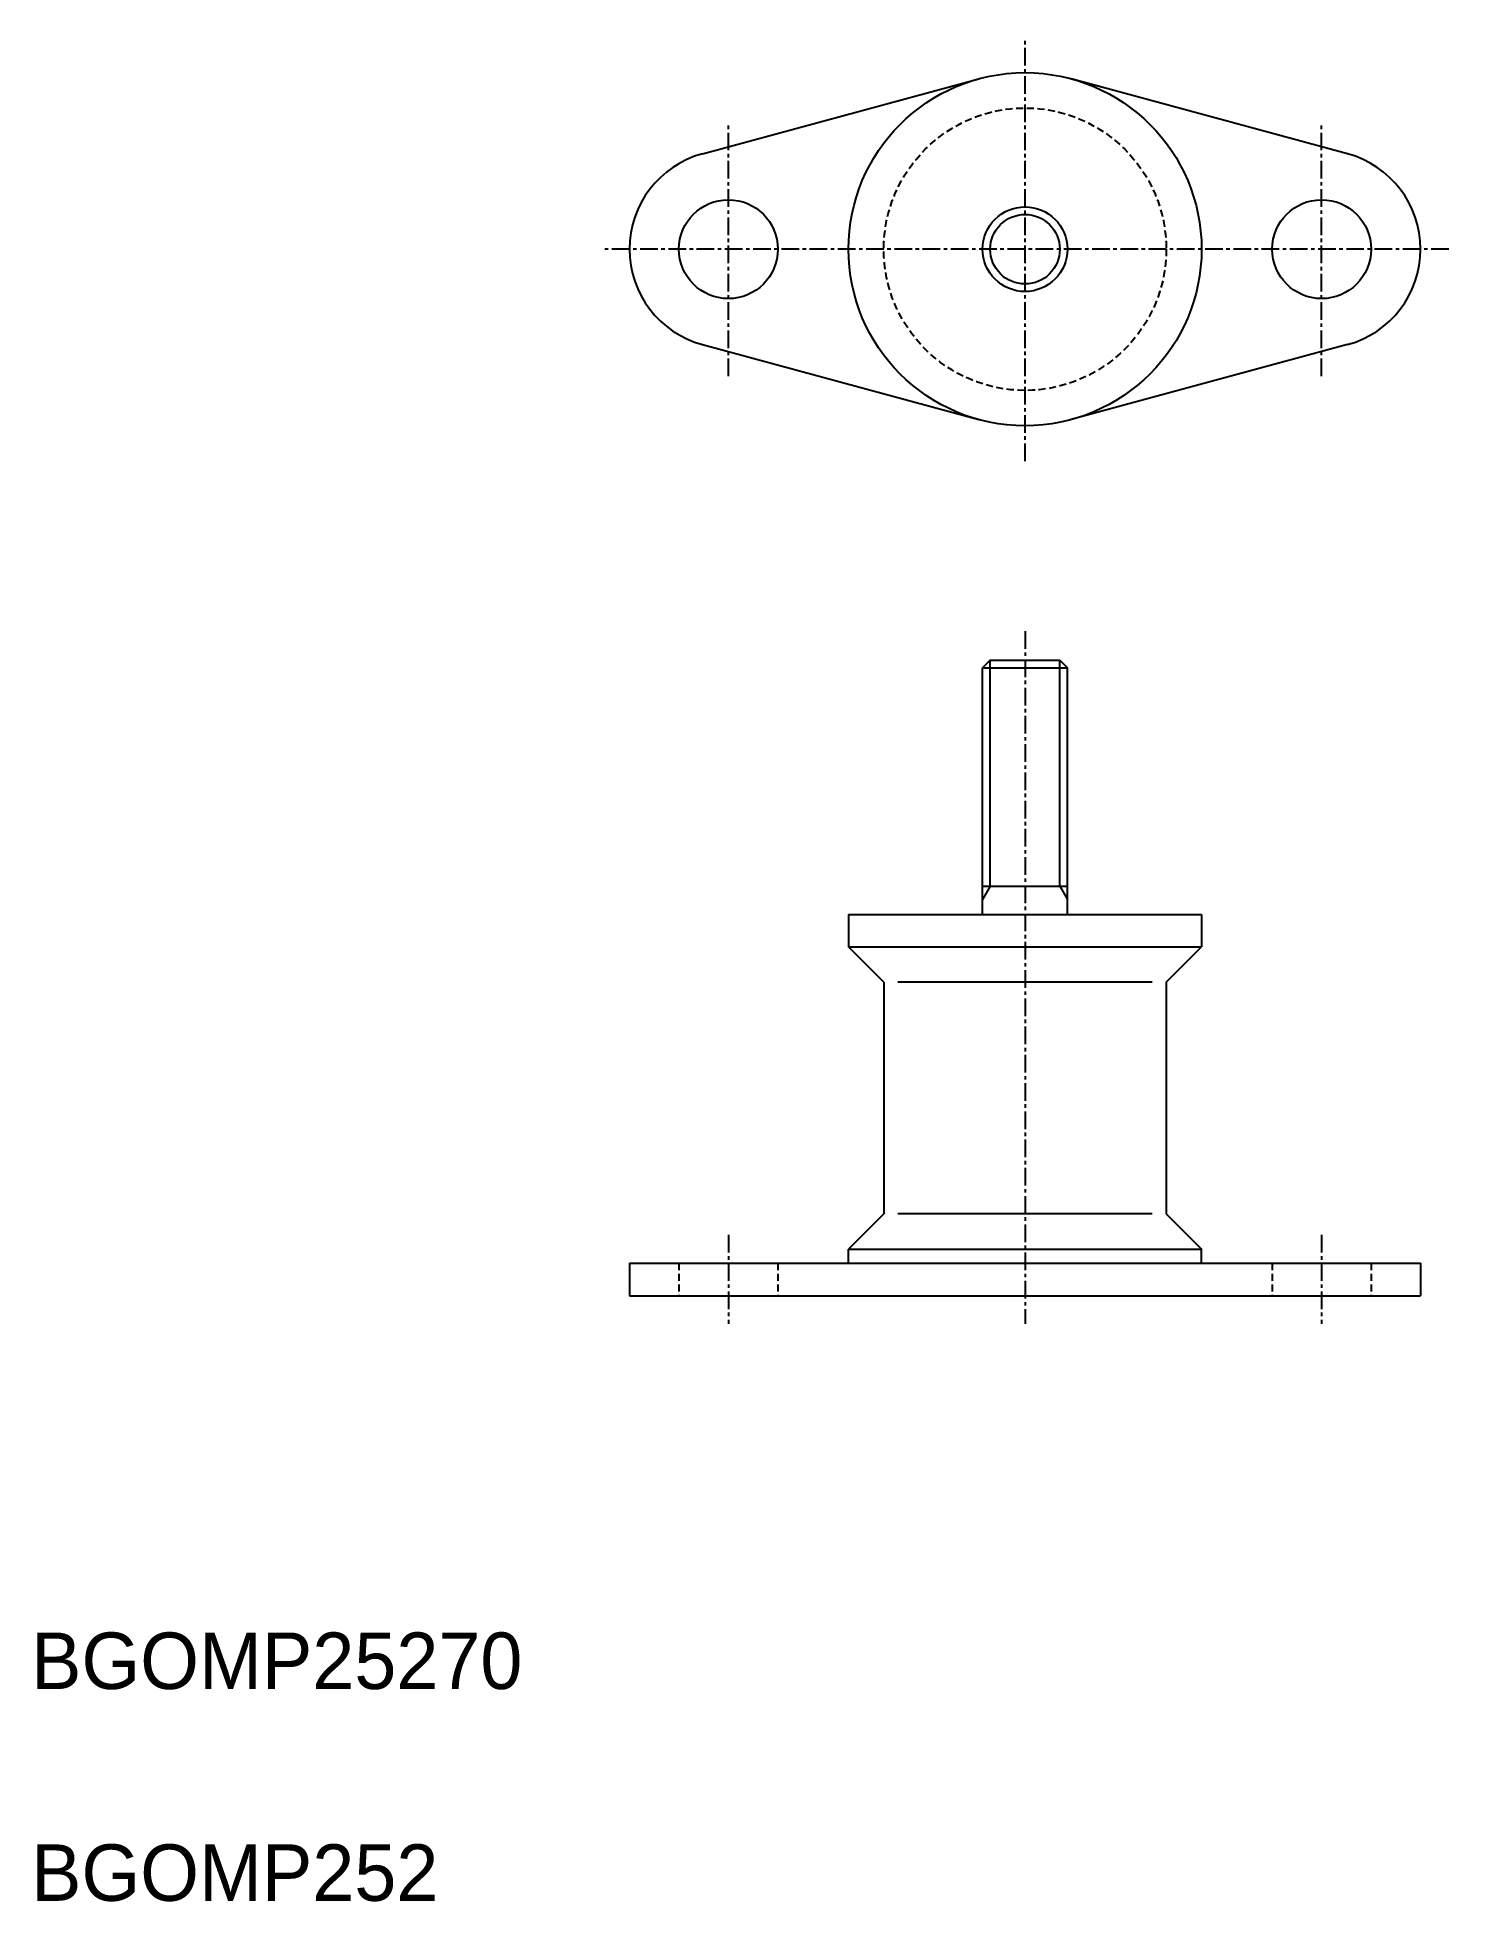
# Model space of a CAD drawing. Extents: x 14 to 114, y 11 to 143.
import ezdxf

# ---------------------------------------------------------------- set-up
doc = ezdxf.new("R2010")
doc.units = 0
doc.linetypes.add('CENTER', pattern=[2, 1.25, -0.25, 0.25, -0.25])
doc.linetypes.add('DASHED', pattern=[0.75, 0.5, -0.25])
doc.layers.get('0').update_dxf_attribs({"linetype": 'CONTINUOUS'})
doc.layers.add('CENTER', color=1, linetype='CENTER')

msp = doc.modelspace()

# ---------------------------------------------------------------- linework, layer by layer
at = {"color": 7, "linetype": 'CONTINUOUS'}
for p, q in [((60.95, 134.58), (80.51, 139.89)), ((106.62, 134.58), (87.06, 139.89)), ((102.79, 127.82), (102.79, 127.82)), ((102.79, 127.82), (102.79, 127.82)), ((102.79, 127.82), (102.79, 127.82)), ((60.95, 121.07), (80.51, 115.76)), ((106.62, 121.07), (87.06, 115.76)), ((81.33, 98.72), (80.79, 98.18)), ((80.79, 80.72), (80.79, 98.18)), ((80.79, 98.18), (86.79, 98.18)), ((81.33, 98.72), (86.25, 98.72)), ((86.25, 98.72), (86.79, 98.18)), ((86.79, 80.72), (86.79, 98.18)), ((80.79, 82.72), (86.79, 82.72)), ((71.29, 80.72), (96.29, 80.72)), ((71.29, 80.72), (96.29, 80.72)), ((71.29, 80.72), (71.29, 78.42)), ((77.54, 80.72), (77.54, 80.72)), ((80.29, 80.72), (87.29, 80.72)), ((80.29, 80.72), (87.29, 80.72)), ((83.79, 80.72), (83.79, 80.72)), ((96.29, 80.72), (96.29, 78.42)), ((71.29, 78.42), (96.29, 78.42)), ((73.79, 75.92), (71.29, 78.42)), ((93.79, 75.92), (96.29, 78.42)), ((73.79, 75.92), (73.79, 59.52)), ((92.79, 75.92), (74.79, 75.92)), ((93.79, 75.92), (93.79, 59.52)), ((73.79, 59.52), (71.29, 57.02)), ((92.79, 59.52), (74.79, 59.52)), ((93.79, 59.52), (96.29, 57.02)), ((71.29, 57.02), (96.29, 57.02)), ((71.29, 56.02), (71.29, 57.02)), ((96.29, 56.02), (96.29, 57.02)), ((55.79, 56.02), (111.79, 56.02)), ((55.79, 56.02), (55.79, 53.72)), ((111.79, 56.02), (111.79, 53.72)), ((55.79, 53.72), (111.79, 53.72))]:
    msp.add_line(p, q, dxfattribs=at)
at = {"color": 3, "linetype": 'CONTINUOUS'}
for p, q in [((81.33, 82.72), (81.33, 98.72)), ((86.25, 82.72), (86.25, 98.72)), ((81.33, 82.72), (80.79, 81.78)), ((86.25, 82.72), (86.79, 81.78))]:
    msp.add_line(p, q, dxfattribs=at)
at = {"color": 3, "linetype": 'DASHED'}
for p, q in [((59.29, 56.02), (59.29, 53.72)), ((66.29, 56.02), (66.29, 53.72)), ((101.29, 56.02), (101.29, 53.72)), ((108.29, 56.02), (108.29, 53.72))]:
    msp.add_line(p, q, dxfattribs=at)
at = {"color": 7, "linetype": 'CONTINUOUS'}
for centre, radius in [((83.79, 127.82), 12.5), ((62.79, 127.82), 3.5), ((83.79, 127.82), 3), ((104.79, 127.82), 3.5)]:
    msp.add_circle(centre, radius, dxfattribs=at)
at = {"color": 3, "linetype": 'DASHED'}
msp.add_circle((83.79, 127.82), 10, dxfattribs=at)
at = {"color": 3, "linetype": 'CONTINUOUS'}
msp.add_circle((83.79, 127.82), 2.46, dxfattribs=at)
at = {"color": 7, "linetype": 'CONTINUOUS'}
for centre, start, end in [((62.79, 127.82), 105.1831, 254.8169), ((104.79, 127.82), 285.1831, 74.8169)]:
    msp.add_arc(centre, 7, start, end, dxfattribs=at)
at = {"layer": 'CENTER', "color": 1, "linetype": 'CENTER'}
for p, q in [((83.79, 112.82), (83.79, 142.82)), ((62.79, 118.82), (62.79, 136.82)), ((104.79, 118.82), (104.79, 136.82)), ((113.79, 127.82), (53.79, 127.82)), ((83.79, 100.77), (83.79, 51.72)), ((62.79, 58.02), (62.79, 51.72)), ((104.79, 58.02), (104.79, 51.72))]:
    msp.add_line(p, q, dxfattribs=at)

# ---------------------------------------------------------------- texts
at = {"color": 7, "linetype": 'CONTINUOUS'}
for s, p in [('BGOMP25270', (13.42, 25.87)), ('BGOMP252', (13.42, 10.87))]:
    msp.add_text(s, height=4, dxfattribs=at).set_placement(p)

doc.saveas('drawing.dxf')
